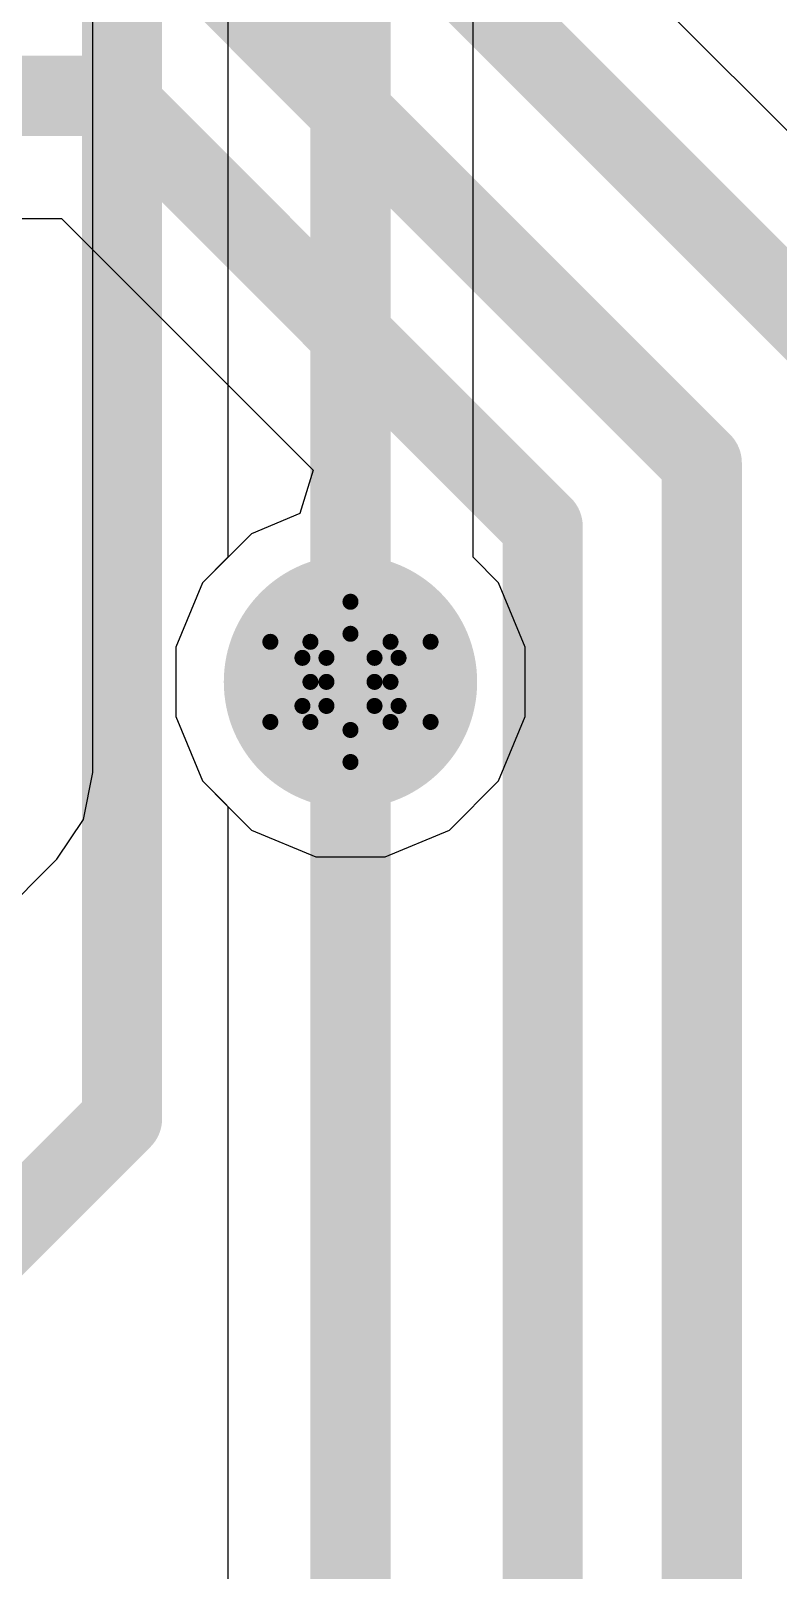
# Model space of a CAD drawing. Header units: inches. Extents: x -18 to 237, y -41 to 211.
# Drawn here: x 24.28 to 26.65, y 39.343 to 44.222 of the extents above; entities that cross this region are included whole.
import ezdxf

# ---------------------------------------------------------------- set-up
doc = ezdxf.new("R2010")
doc.units = ezdxf.units.IN
for name, color, linetype in [('Bottom Layer', 5, 'Continuous'), ('Bottom Solder', 6, 'Continuous'), ('Drill Drawing', 1, 'Continuous'), ('Top Layer', 1, 'Continuous'), ('Top Overlay', 2, 'Continuous'), ('Top Solder', 216, 'Continuous'), ('Via Holes', 16, 'Continuous')]:
    doc.layers.add(name, color=color, linetype=linetype)

# ---------------------------------------------------------------- blocks, each defined once
blk = doc.blocks.new('F0502_B_18_15T_R_17')
at = {"layer": 'Top Overlay'}
blk.add_lwpolyline([(5.7912, -2.7432, 0.127, 0.127, 0), (-5.7912, -2.7432, 0.127, 0.127, 0)], format="xyseb", dxfattribs=at)
blk.add_lwpolyline([(-5.82295, -2.7432, 0.0635, 0.0635, 1), (-5.75945, -2.7432, 0.0635, 0.0635, 1)], format="xyseb", close=True, dxfattribs=at)

msp = doc.modelspace()

# ---------------------------------------------------------------- hatches: boundary and pattern name
at = {"layer": 'Bottom Layer'}
h = msp.add_hatch(color=5, dxfattribs=at)
edge = h.paths.add_edge_path()
edge.add_arc((25.2938915, 42.15854916), 0.2999994, 0, 360)
at = {"layer": 'Bottom Solder'}
h = msp.add_hatch(color=6, dxfattribs=at)
edge = h.paths.add_edge_path()
edge.add_arc((25.2938915, 42.15854916), 0.4015993999999999, 0, 360)
at = {"layer": 'Top Layer'}
h = msp.add_hatch(color=1, dxfattribs=at)
edge = h.paths.add_edge_path()
edge.add_arc((25.2938915, 42.15854916), 0.2999994, 0, 360)
at = {"layer": 'Top Solder'}
h = msp.add_hatch(color=216, dxfattribs=at)
edge = h.paths.add_edge_path()
edge.add_arc((25.2938915, 42.15854916), 0.4015993999999999, 0, 360)
at = {"layer": 'Via Holes'}
h = msp.add_hatch(color=7, dxfattribs=at)
edge = h.paths.add_edge_path()
edge.add_arc((25.2938915, 42.15854916), 0.1499997, 0, 360)

# ---------------------------------------------------------------- linework, layer by layer
at = {"layer": 'Bottom Layer'}
for p, q in [((27.20535834, 43.37886167999999), (25.59615912, 44.9880609)), ((21.39600496, 43.6277639), (24.37746458, 43.6277639)), ((24.37746458, 43.6277639), (25.17534716, 42.82988132)), ((25.17534716, 42.82988132), (25.1337572, 42.69186534)), ((25.1337572, 42.69186534), (24.98007704, 42.62820786)), ((24.98007704, 42.62820786), (24.8242328, 42.47236362)), ((24.8242328, 42.47236362), (24.7398921, 42.26874706)), ((24.7398921, 42.26874706), (24.7398921, 42.04835126)), ((24.7398921, 42.04835126), (24.8242328, 41.8447347)), ((24.8242328, 41.8447347), (24.90542644, 41.76354105999999)), ((24.90542644, 41.76354105999999), (24.90542644, 39.02160852))]:
    msp.add_line(p, q, dxfattribs=at)
for points in [[(25.07384876, 44.96099974, 0.254, 0.254, 0), (26.93067258, 43.10417592, 0.254, 0.254, 0)], [(24.79422016, 44.46609343999999, 0.254, 0.254, 0), (26.40765102, 42.85266257999999, 0.254, 0.254, 0)], [(13.15333412, 44.01622896, 0.254, 0.254, 0), (24.53837104, 44.01622896, 0.254, 0.254, 0)], [(24.53837104, 44.01622896, 0.254, 0.254, 0), (25.90330862, 42.65129138, 0.254, 0.254, 0)], [(26.40765102, 34.73014898, 0.254, 0.254, 0), (26.40765102, 42.85266257999999, 0.254, 0.254, 0)], [(25.90330862, 34.24389138, 0.254, 0.254, 0), (25.90330862, 42.65129138, 0.254, 0.254, 0)], [(25.2938915, 38.86069952, 0.254, 0.254, 0), (25.2938915, 42.15854916, 0.254, 0.254, 0)]]:
    msp.add_lwpolyline(points, format="xyseb", dxfattribs=at)
for points in [[(24.47487104, 44.01622896, 0.127, 0.127, 1), (24.60187104, 44.01622896, 0.127, 0.127, 1)], [(24.47487104, 44.01622896, 0.127, 0.127, 1), (24.60187104, 44.01622896, 0.127, 0.127, 1)], [(26.34415102, 42.85266257999999, 0.127, 0.127, 1), (26.47115102, 42.85266257999999, 0.127, 0.127, 1)], [(26.34415102, 42.85266257999999, 0.127, 0.127, 1), (26.47115102, 42.85266257999999, 0.127, 0.127, 1)], [(25.83980862, 42.65129138, 0.127, 0.127, 1), (25.96680862, 42.65129138, 0.127, 0.127, 1)], [(25.83980862, 42.65129138, 0.127, 0.127, 1), (25.96680862, 42.65129138, 0.127, 0.127, 1)], [(25.2303915, 42.15854916, 0.127, 0.127, 1), (25.3573915, 42.15854916, 0.127, 0.127, 1)]]:
    msp.add_lwpolyline(points, format="xyseb", close=True, dxfattribs=at)
at = {"layer": 'Drill Drawing'}
for points in [[(25.1668915, 42.28554916, 0.0508, 0.0508, 0), (25.2938915, 42.41254916, 0.0508, 0.0508, 0)], [(25.2938915, 42.41254916, 0.0508, 0.0508, 0), (25.4208915, 42.28554916, 0.0508, 0.0508, 0)], [(25.0398915, 42.28554916, 0.0508, 0.0508, 0), (25.1668915, 42.15854916, 0.0508, 0.0508, 0)], [(25.0398915, 42.28554916, 0.0508, 0.0508, 0), (25.1668915, 42.28554916, 0.0508, 0.0508, 0)], [(25.2176915, 42.23474916, 0.0508, 0.0508, 0), (25.2938915, 42.31094916, 0.0508, 0.0508, 0)], [(25.2938915, 42.31094916, 0.0508, 0.0508, 0), (25.3700915, 42.23474916, 0.0508, 0.0508, 0)], [(25.4208915, 42.28554916, 0.0508, 0.0508, 0), (25.5478915, 42.28554916, 0.0508, 0.0508, 0)], [(25.4208915, 42.15854916, 0.0508, 0.0508, 0), (25.5478915, 42.28554916, 0.0508, 0.0508, 0)], [(25.1414915, 42.23474916, 0.0508, 0.0508, 0), (25.2176915, 42.15854916, 0.0508, 0.0508, 0)], [(25.1414915, 42.23474916, 0.0508, 0.0508, 0), (25.2176915, 42.23474916, 0.0508, 0.0508, 0)], [(25.3700915, 42.23474916, 0.0508, 0.0508, 0), (25.4462915, 42.23474916, 0.0508, 0.0508, 0)], [(25.3700915, 42.15854916, 0.0508, 0.0508, 0), (25.4462915, 42.23474916, 0.0508, 0.0508, 0)], [(25.0398915, 42.03154916, 0.0508, 0.0508, 0), (25.1668915, 42.15854916, 0.0508, 0.0508, 0)], [(25.1414915, 42.08234916, 0.0508, 0.0508, 0), (25.2176915, 42.15854916, 0.0508, 0.0508, 0)], [(25.3700915, 42.15854916, 0.0508, 0.0508, 0), (25.4462915, 42.08234916, 0.0508, 0.0508, 0)], [(25.4208915, 42.15854916, 0.0508, 0.0508, 0), (25.5478915, 42.03154916, 0.0508, 0.0508, 0)], [(25.1414915, 42.08234916, 0.0508, 0.0508, 0), (25.2176915, 42.08234916, 0.0508, 0.0508, 0)], [(25.2176915, 42.08234916, 0.0508, 0.0508, 0), (25.2938915, 42.00614916, 0.0508, 0.0508, 0)], [(25.2938915, 42.00614916, 0.0508, 0.0508, 0), (25.3700915, 42.08234916, 0.0508, 0.0508, 0)], [(25.3700915, 42.08234916, 0.0508, 0.0508, 0), (25.4462915, 42.08234916, 0.0508, 0.0508, 0)], [(25.0398915, 42.03154916, 0.0508, 0.0508, 0), (25.1668915, 42.03154916, 0.0508, 0.0508, 0)], [(25.1668915, 42.03154916, 0.0508, 0.0508, 0), (25.2938915, 41.90454916, 0.0508, 0.0508, 0)], [(25.2938915, 41.90454916, 0.0508, 0.0508, 0), (25.4208915, 42.03154916, 0.0508, 0.0508, 0)], [(25.4208915, 42.03154916, 0.0508, 0.0508, 0), (25.5478915, 42.03154916, 0.0508, 0.0508, 0)]]:
    msp.add_lwpolyline(points, format="xyseb", dxfattribs=at)
for points in [[(25.2811915, 42.41254916, 0.0254, 0.0254, 1), (25.3065915, 42.41254916, 0.0254, 0.0254, 1)], [(25.2811915, 42.41254916, 0.0254, 0.0254, 1), (25.3065915, 42.41254916, 0.0254, 0.0254, 1)], [(25.0271915, 42.28554916, 0.0254, 0.0254, 1), (25.0525915, 42.28554916, 0.0254, 0.0254, 1)], [(25.0271915, 42.28554916, 0.0254, 0.0254, 1), (25.0525915, 42.28554916, 0.0254, 0.0254, 1)], [(25.1541915, 42.28554916, 0.0254, 0.0254, 1), (25.1795915, 42.28554916, 0.0254, 0.0254, 1)], [(25.1541915, 42.28554916, 0.0254, 0.0254, 1), (25.1795915, 42.28554916, 0.0254, 0.0254, 1)], [(25.2811915, 42.31094916, 0.0254, 0.0254, 1), (25.3065915, 42.31094916, 0.0254, 0.0254, 1)], [(25.2811915, 42.31094916, 0.0254, 0.0254, 1), (25.3065915, 42.31094916, 0.0254, 0.0254, 1)], [(25.4081915, 42.28554916, 0.0254, 0.0254, 1), (25.4335915, 42.28554916, 0.0254, 0.0254, 1)], [(25.4081915, 42.28554916, 0.0254, 0.0254, 1), (25.4335915, 42.28554916, 0.0254, 0.0254, 1)], [(25.5351915, 42.28554916, 0.0254, 0.0254, 1), (25.5605915, 42.28554916, 0.0254, 0.0254, 1)], [(25.5351915, 42.28554916, 0.0254, 0.0254, 1), (25.5605915, 42.28554916, 0.0254, 0.0254, 1)], [(25.1287915, 42.23474916, 0.0254, 0.0254, 1), (25.1541915, 42.23474916, 0.0254, 0.0254, 1)], [(25.1287915, 42.23474916, 0.0254, 0.0254, 1), (25.1541915, 42.23474916, 0.0254, 0.0254, 1)], [(25.2049915, 42.23474916, 0.0254, 0.0254, 1), (25.2303915, 42.23474916, 0.0254, 0.0254, 1)], [(25.2049915, 42.23474916, 0.0254, 0.0254, 1), (25.2303915, 42.23474916, 0.0254, 0.0254, 1)], [(25.3573915, 42.23474916, 0.0254, 0.0254, 1), (25.3827915, 42.23474916, 0.0254, 0.0254, 1)], [(25.3573915, 42.23474916, 0.0254, 0.0254, 1), (25.3827915, 42.23474916, 0.0254, 0.0254, 1)], [(25.4335915, 42.23474916, 0.0254, 0.0254, 1), (25.4589915, 42.23474916, 0.0254, 0.0254, 1)], [(25.4335915, 42.23474916, 0.0254, 0.0254, 1), (25.4589915, 42.23474916, 0.0254, 0.0254, 1)], [(25.1541915, 42.15854916, 0.0254, 0.0254, 1), (25.1795915, 42.15854916, 0.0254, 0.0254, 1)], [(25.1541915, 42.15854916, 0.0254, 0.0254, 1), (25.1795915, 42.15854916, 0.0254, 0.0254, 1)], [(25.2049915, 42.15854916, 0.0254, 0.0254, 1), (25.2303915, 42.15854916, 0.0254, 0.0254, 1)], [(25.2049915, 42.15854916, 0.0254, 0.0254, 1), (25.2303915, 42.15854916, 0.0254, 0.0254, 1)], [(25.3573915, 42.15854916, 0.0254, 0.0254, 1), (25.3827915, 42.15854916, 0.0254, 0.0254, 1)], [(25.3573915, 42.15854916, 0.0254, 0.0254, 1), (25.3827915, 42.15854916, 0.0254, 0.0254, 1)], [(25.4081915, 42.15854916, 0.0254, 0.0254, 1), (25.4335915, 42.15854916, 0.0254, 0.0254, 1)], [(25.4081915, 42.15854916, 0.0254, 0.0254, 1), (25.4335915, 42.15854916, 0.0254, 0.0254, 1)], [(25.1287915, 42.08234916, 0.0254, 0.0254, 1), (25.1541915, 42.08234916, 0.0254, 0.0254, 1)], [(25.1287915, 42.08234916, 0.0254, 0.0254, 1), (25.1541915, 42.08234916, 0.0254, 0.0254, 1)], [(25.2049915, 42.08234916, 0.0254, 0.0254, 1), (25.2303915, 42.08234916, 0.0254, 0.0254, 1)], [(25.2049915, 42.08234916, 0.0254, 0.0254, 1), (25.2303915, 42.08234916, 0.0254, 0.0254, 1)], [(25.3573915, 42.08234916, 0.0254, 0.0254, 1), (25.3827915, 42.08234916, 0.0254, 0.0254, 1)], [(25.3573915, 42.08234916, 0.0254, 0.0254, 1), (25.3827915, 42.08234916, 0.0254, 0.0254, 1)], [(25.4335915, 42.08234916, 0.0254, 0.0254, 1), (25.4589915, 42.08234916, 0.0254, 0.0254, 1)], [(25.4335915, 42.08234916, 0.0254, 0.0254, 1), (25.4589915, 42.08234916, 0.0254, 0.0254, 1)], [(25.0271915, 42.03154916, 0.0254, 0.0254, 1), (25.0525915, 42.03154916, 0.0254, 0.0254, 1)], [(25.0271915, 42.03154916, 0.0254, 0.0254, 1), (25.0525915, 42.03154916, 0.0254, 0.0254, 1)], [(25.1541915, 42.03154916, 0.0254, 0.0254, 1), (25.1795915, 42.03154916, 0.0254, 0.0254, 1)], [(25.1541915, 42.03154916, 0.0254, 0.0254, 1), (25.1795915, 42.03154916, 0.0254, 0.0254, 1)], [(25.2811915, 42.00614916, 0.0254, 0.0254, 1), (25.3065915, 42.00614916, 0.0254, 0.0254, 1)], [(25.2811915, 42.00614916, 0.0254, 0.0254, 1), (25.3065915, 42.00614916, 0.0254, 0.0254, 1)], [(25.4081915, 42.03154916, 0.0254, 0.0254, 1), (25.4335915, 42.03154916, 0.0254, 0.0254, 1)], [(25.4081915, 42.03154916, 0.0254, 0.0254, 1), (25.4335915, 42.03154916, 0.0254, 0.0254, 1)], [(25.5351915, 42.03154916, 0.0254, 0.0254, 1), (25.5605915, 42.03154916, 0.0254, 0.0254, 1)], [(25.5351915, 42.03154916, 0.0254, 0.0254, 1), (25.5605915, 42.03154916, 0.0254, 0.0254, 1)], [(25.2811915, 41.90454916, 0.0254, 0.0254, 1), (25.3065915, 41.90454916, 0.0254, 0.0254, 1)], [(25.2811915, 41.90454916, 0.0254, 0.0254, 1), (25.3065915, 41.90454916, 0.0254, 0.0254, 1)]]:
    msp.add_lwpolyline(points, format="xyseb", close=True, dxfattribs=at)
at = {"layer": 'Top Layer'}
for p, q in [((24.90542644, 47.18349974), (24.90542644, 42.55355726)), ((24.47706052, 41.87128024), (24.47706052, 45.58135155999999)), ((25.68235656, 42.55355726), (25.68235656, 44.97552346)), ((24.90542644, 42.55355726), (24.8242328, 42.47236362)), ((25.7635502, 42.47236362), (25.68235656, 42.55355726)), ((24.8242328, 42.47236362), (24.7398921, 42.26874706)), ((25.8478909, 42.26874706), (25.7635502, 42.47236362)), ((24.7398921, 42.26874706), (24.7398921, 42.04835126)), ((25.8478909, 42.04835126), (25.8478909, 42.26874706)), ((24.7398921, 42.04835126), (24.8242328, 41.8447347)), ((25.7635502, 41.8447347), (25.8478909, 42.04835126)), ((24.44748984, 41.72262166), (24.47706052, 41.87128024)), ((24.8242328, 41.8447347), (24.98007704, 41.68889046)), ((25.60770596, 41.68889046), (25.7635502, 41.8447347)), ((24.36328122, 41.59659447999999), (24.44748984, 41.72262166)), ((24.98007704, 41.68889046), (25.1836936, 41.60454976)), ((25.4040894, 41.60454976), (25.60770596, 41.68889046)), ((23.81780098, 41.05111424), (24.36328122, 41.59659447999999)), ((25.1836936, 41.60454976), (25.4040894, 41.60454976))]:
    msp.add_line(p, q, dxfattribs=at)
for points in [[(25.2938915, 42.15854916, 0.254, 0.254, 0), (25.2938915, 48.247681, 0.254, 0.254, 0)], [(24.56983402, 40.7741882, 0.254, 0.254, 0), (24.56983402, 46.36136777999999, 0.254, 0.254, 0)], [(23.95304582, 40.1574, 0.254, 0.254, 0), (24.56983402, 40.7741882, 0.254, 0.254, 0)]]:
    msp.add_lwpolyline(points, format="xyseb", dxfattribs=at)
for points in [[(25.2303915, 42.15854916, 0.127, 0.127, 1), (25.3573915, 42.15854916, 0.127, 0.127, 1)], [(24.50633402, 40.7741882, 0.127, 0.127, 1), (24.63333402, 40.7741882, 0.127, 0.127, 1)], [(24.50633402, 40.7741882, 0.127, 0.127, 1), (24.63333402, 40.7741882, 0.127, 0.127, 1)]]:
    msp.add_lwpolyline(points, format="xyseb", close=True, dxfattribs=at)

# ---------------------------------------------------------------- block references
at = {"rotation": 270}
msp.add_blockref('F0502_B_18_15T_R_17', (29.13820182, 34.6024835), dxfattribs=at)

doc.saveas('drawing.dxf')
